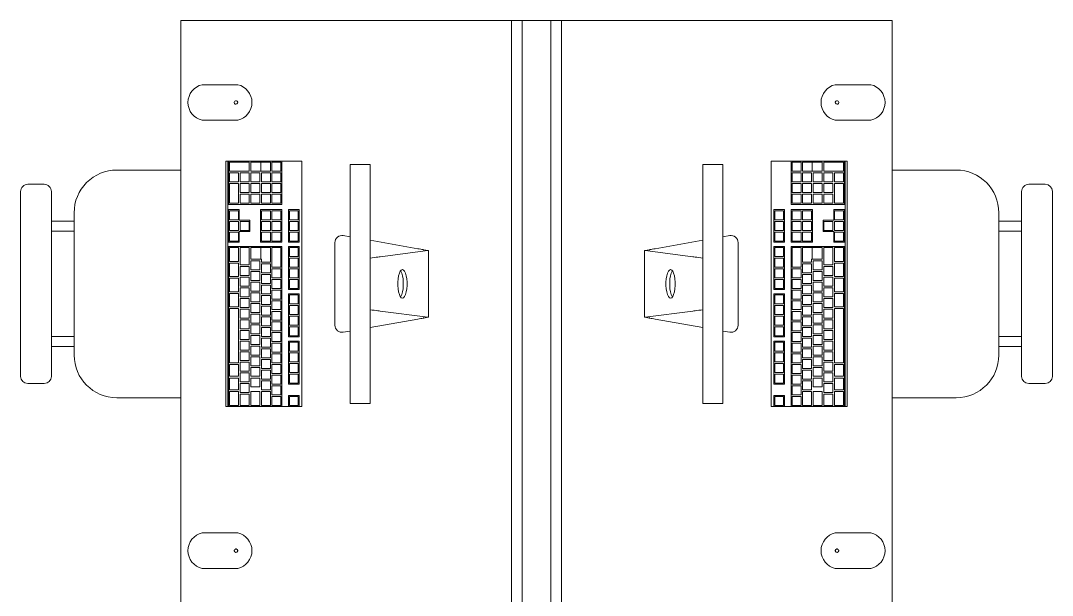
# Model space of a CAD drawing. Header units: inches. Extents: x -1714 to 6424, y -1550 to 970.
# Drawn here: x -704.4 to -631.8, y 546.4 to 586.8 of the extents above; entities that cross this region are included whole.
import ezdxf

# ---------------------------------------------------------------- set-up
doc = ezdxf.new("R2010")
doc.units = ezdxf.units.IN
doc.header["$MEASUREMENT"] = 0
for name, color, linetype, lineweight in [('A-GENM', 13, 'Continuous', 9), ('A-WALL', 113, 'Continuous', 13), ('I-FURN', 30, 'Continuous', 9)]:
    doc.layers.add(name, color=color, linetype=linetype, lineweight=lineweight)

# ---------------------------------------------------------------- blocks, each defined once
blk = doc.blocks.new('Dynamic_Computer_Desk_with_Chairs_8535 - 6-1470209-L1 - Architectural')
at = {"layer": 'A-GENM'}
for p, q in [((-126, 23.5), (-126, 21)), ((-123.5, 21), (-123.5, 23.5)), ((-94.5, 23.5), (-94.5, 21)), ((-92, 21), (-92, 23.5))]:
    blk.add_line(p, q, dxfattribs=at)
for centre, start, end in [((-124.75, 23.219), 12.68038, 167.31962), ((-93.25, 23.219), 12.68038, 167.31962), ((-124.75, 21.281), 192.68038, 347.31962), ((-93.25, 21.281), 192.68038, 347.31962)]:
    blk.add_arc(centre, 1.281, start, end, dxfattribs=at)
at = {"layer": 'I-FURN'}
for p, q in [((-130.5, 1.75), (-130.5, 25)), ((-130.5, 25), (60, 25)), ((-103.378, 21.843), (-120.622, 21.843)), ((-120.622, 21.843), (-120.622, 21.695)), ((-103.378, 21.695), (-103.378, 21.843)), ((-120.622, 21.695), (-120.622, 21.652)), ((-120.622, 21.695), (-103.378, 21.695)), ((-120.622, 17.912), (-120.622, 21.652)), ((-120.622, 21.652), (-117.591, 21.652)), ((-120.543, 21.585), (-119.913, 21.585)), ((-120.543, 20.195), (-120.543, 21.585)), ((-119.913, 21.585), (-119.913, 20.195)), ((-119.795, 21.585), (-119.165, 21.585)), ((-119.795, 20.943), (-119.795, 21.585)), ((-119.165, 21.585), (-119.165, 20.943)), ((-119.047, 21.585), (-117.669, 21.585)), ((-119.047, 20.943), (-119.047, 21.585)), ((-117.669, 21.585), (-117.669, 20.943)), ((-117.591, 21.629), (-117.591, 21.652)), ((-117.591, 21.629), (-117.591, 17.912)), ((-117.217, 21.652), (-117.217, 21.629)), ((-117.217, 21.652), (-114.933, 21.652)), ((-117.217, 20.904), (-117.217, 21.629)), ((-117.138, 21.573), (-116.508, 21.573)), ((-117.138, 20.943), (-117.138, 21.573)), ((-116.508, 21.573), (-116.508, 20.943)), ((-116.39, 21.573), (-115.76, 21.573)), ((-116.39, 20.943), (-116.39, 21.573)), ((-115.76, 21.573), (-115.76, 20.943)), ((-115.642, 21.573), (-115.012, 21.573)), ((-115.642, 20.943), (-115.642, 21.573)), ((-115.012, 21.573), (-115.012, 20.943)), ((-114.933, 21.629), (-114.933, 21.652)), ((-114.933, 21.629), (-114.933, 20.904)), ((-114.638, 21.652), (-114.638, 21.629)), ((-114.638, 21.652), (-103.378, 21.652)), ((-114.638, 17.912), (-114.638, 21.629)), ((-114.559, 21.573), (-113.575, 21.573)), ((-114.559, 20.943), (-114.559, 21.573)), ((-113.575, 21.573), (-113.575, 20.943)), ((-113.457, 21.573), (-112.512, 21.573)), ((-113.457, 20.943), (-113.457, 21.573)), ((-112.512, 21.573), (-112.512, 20.943)), ((-112.394, 21.573), (-111.449, 21.573)), ((-112.394, 20.943), (-112.394, 21.573)), ((-111.449, 21.573), (-111.449, 20.943)), ((-111.331, 21.573), (-110.386, 21.573)), ((-111.331, 20.943), (-111.331, 21.573)), ((-110.386, 21.573), (-110.386, 20.943)), ((-110.268, 20.943), (-110.268, 21.573)), ((-110.268, 21.573), (-106.449, 21.573)), ((-106.449, 21.573), (-106.449, 20.943)), ((-106.331, 20.943), (-106.331, 21.573)), ((-106.331, 21.573), (-105.504, 21.573)), ((-105.504, 21.573), (-105.504, 20.943)), ((-105.386, 20.943), (-105.386, 21.573)), ((-105.386, 21.573), (-104.559, 21.573)), ((-104.559, 21.573), (-104.559, 20.943)), ((-104.441, 20.943), (-104.441, 21.573)), ((-104.441, 21.573), (-103.457, 21.573)), ((-103.457, 21.573), (-103.457, 20.943)), ((-103.378, 21.652), (-103.378, 21.695)), ((-103.378, 21.652), (-103.378, 17.912)), ((-119.165, 20.943), (-119.795, 20.943)), ((-119.795, 20.837), (-119.165, 20.837)), ((-119.795, 20.195), (-119.795, 20.837)), ((-119.165, 20.837), (-119.165, 20.195)), ((-117.669, 20.943), (-119.047, 20.943)), ((-119.047, 20.837), (-118.417, 20.837)), ((-119.047, 20.195), (-119.047, 20.837)), ((-118.417, 20.837), (-118.417, 20.195)), ((-118.299, 20.837), (-117.669, 20.837)), ((-118.299, 20.195), (-118.299, 20.837)), ((-117.669, 20.837), (-117.669, 20.195)), ((-116.469, 20.904), (-117.217, 20.904)), ((-116.508, 20.943), (-117.138, 20.943)), ((-116.469, 20.156), (-116.469, 20.904)), ((-115.76, 20.943), (-116.39, 20.943)), ((-116.39, 20.825), (-115.76, 20.825)), ((-116.39, 20.195), (-116.39, 20.825)), ((-115.76, 20.825), (-115.76, 20.195)), ((-114.933, 20.904), (-115.681, 20.904)), ((-115.681, 20.904), (-115.681, 20.156)), ((-115.012, 20.943), (-115.642, 20.943)), ((-113.575, 20.943), (-114.559, 20.943)), ((-114.559, 20.195), (-114.559, 20.826)), ((-114.559, 20.826), (-113.339, 20.826)), ((-112.512, 20.943), (-113.457, 20.943)), ((-113.339, 20.826), (-113.339, 20.195)), ((-113.22, 20.195), (-113.22, 20.826)), ((-113.22, 20.826), (-112.591, 20.826)), ((-112.591, 20.826), (-112.591, 20.195)), ((-112.472, 20.195), (-112.472, 20.826)), ((-112.472, 20.826), (-111.843, 20.826)), ((-111.449, 20.943), (-112.394, 20.943)), ((-111.843, 20.826), (-111.843, 20.195)), ((-111.724, 20.195), (-111.724, 20.826)), ((-111.724, 20.826), (-111.094, 20.826)), ((-110.386, 20.943), (-111.331, 20.943)), ((-111.094, 20.826), (-111.094, 20.195)), ((-110.976, 20.195), (-110.976, 20.826)), ((-110.976, 20.826), (-110.346, 20.826)), ((-110.346, 20.826), (-110.346, 20.195)), ((-106.449, 20.943), (-110.268, 20.943)), ((-110.228, 20.195), (-110.228, 20.826)), ((-110.228, 20.826), (-109.598, 20.826)), ((-109.598, 20.826), (-109.598, 20.195)), ((-109.48, 20.195), (-109.48, 20.826)), ((-109.48, 20.826), (-108.85, 20.826)), ((-108.85, 20.826), (-108.85, 20.195)), ((-108.732, 20.195), (-108.732, 20.826)), ((-108.732, 20.826), (-108.102, 20.826)), ((-108.102, 20.826), (-108.102, 20.195)), ((-107.984, 20.195), (-107.984, 20.826)), ((-107.984, 20.826), (-107.354, 20.826)), ((-107.354, 20.826), (-107.354, 20.195)), ((-107.236, 20.195), (-107.236, 20.826)), ((-107.236, 20.826), (-106.606, 20.826)), ((-106.606, 20.826), (-106.606, 20.195)), ((-106.488, 20.195), (-106.488, 20.826)), ((-106.488, 20.826), (-105.858, 20.826)), ((-105.504, 20.943), (-106.331, 20.943)), ((-105.858, 20.826), (-105.858, 20.195)), ((-105.74, 20.195), (-105.74, 20.826)), ((-105.74, 20.826), (-105.11, 20.826)), ((-104.559, 20.943), (-105.386, 20.943)), ((-105.11, 20.826), (-105.11, 20.195)), ((-104.992, 20.195), (-104.992, 20.826)), ((-104.992, 20.826), (-104.362, 20.826)), ((-103.457, 20.943), (-104.441, 20.943)), ((-104.362, 20.826), (-104.362, 20.195)), ((-104.244, 20.195), (-104.244, 20.825)), ((-104.244, 20.825), (-103.457, 20.825)), ((-103.457, 20.825), (-103.457, 20.195)), ((-119.913, 20.195), (-120.543, 20.195)), ((-120.543, 20.089), (-119.913, 20.089)), ((-120.543, 19.377), (-120.543, 20.089)), ((-119.913, 20.089), (-119.913, 19.377)), ((-119.165, 20.195), (-119.795, 20.195)), ((-119.795, 20.089), (-119.165, 20.089)), ((-119.795, 19.447), (-119.795, 20.089)), ((-119.165, 20.089), (-119.165, 19.447)), ((-118.417, 20.195), (-119.047, 20.195)), ((-119.047, 20.089), (-118.417, 20.089)), ((-119.047, 19.447), (-119.047, 20.089)), ((-118.417, 20.089), (-118.417, 19.447)), ((-117.669, 20.195), (-118.299, 20.195)), ((-118.299, 20.089), (-117.669, 20.089)), ((-118.299, 19.447), (-118.299, 20.089)), ((-117.669, 20.089), (-117.669, 19.447)), ((-115.681, 20.156), (-116.469, 20.156)), ((-115.76, 20.195), (-116.39, 20.195)), ((-113.339, 20.195), (-114.559, 20.195)), ((-114.559, 20.078), (-113.732, 20.078)), ((-114.559, 19.377), (-114.559, 20.078)), ((-113.732, 20.078), (-113.732, 19.377)), ((-113.614, 19.447), (-113.614, 20.078)), ((-113.614, 20.078), (-112.984, 20.078)), ((-112.591, 20.195), (-113.22, 20.195)), ((-112.984, 20.078), (-112.984, 19.447)), ((-112.866, 19.447), (-112.866, 20.078)), ((-112.866, 20.078), (-112.236, 20.078)), ((-111.843, 20.195), (-112.472, 20.195)), ((-112.236, 20.078), (-112.236, 19.447)), ((-112.118, 19.447), (-112.118, 20.078)), ((-112.118, 20.078), (-111.488, 20.078)), ((-111.094, 20.195), (-111.724, 20.195)), ((-111.488, 20.078), (-111.488, 19.447)), ((-111.37, 19.447), (-111.37, 20.078)), ((-111.37, 20.078), (-110.74, 20.078)), ((-110.346, 20.195), (-110.976, 20.195)), ((-110.74, 20.078), (-110.74, 19.447)), ((-110.622, 19.447), (-110.622, 20.078)), ((-110.622, 20.078), (-109.992, 20.078)), ((-109.598, 20.195), (-110.228, 20.195)), ((-109.992, 20.078), (-109.992, 19.447)), ((-109.874, 19.447), (-109.874, 20.078)), ((-109.874, 20.078), (-109.244, 20.078)), ((-108.85, 20.195), (-109.48, 20.195)), ((-109.244, 20.078), (-109.244, 19.447)), ((-109.126, 19.447), (-109.126, 20.078)), ((-109.126, 20.078), (-108.496, 20.078)), ((-108.102, 20.195), (-108.732, 20.195)), ((-108.496, 20.078), (-108.496, 19.447)), ((-108.378, 19.447), (-108.378, 20.078)), ((-108.378, 20.078), (-107.748, 20.078)), ((-107.354, 20.195), (-107.984, 20.195)), ((-107.748, 20.078), (-107.748, 19.447)), ((-107.63, 19.447), (-107.63, 20.078)), ((-107.63, 20.078), (-107, 20.078)), ((-106.606, 20.195), (-107.236, 20.195)), ((-107, 20.078), (-107, 19.447)), ((-106.882, 19.447), (-106.882, 20.078)), ((-106.882, 20.078), (-106.252, 20.078)), ((-105.858, 20.195), (-106.488, 20.195)), ((-106.252, 20.078), (-106.252, 19.447)), ((-106.134, 19.447), (-106.134, 20.078)), ((-106.134, 20.078), (-105.504, 20.078)), ((-105.11, 20.195), (-105.74, 20.195)), ((-105.504, 20.078), (-105.504, 19.447)), ((-105.386, 19.447), (-105.386, 20.078)), ((-105.386, 20.078), (-104.756, 20.078)), ((-104.362, 20.195), (-104.992, 20.195)), ((-104.756, 20.078), (-104.756, 19.447)), ((-104.441, 19.447), (-104.441, 20.077)), ((-104.441, 20.077), (-103.457, 20.077)), ((-103.457, 20.195), (-104.244, 20.195)), ((-103.457, 20.077), (-103.457, 19.447)), ((-120.543, 18.699), (-120.543, 19.377)), ((-120.543, 19.377), (-119.913, 19.377)), ((-119.913, 19.377), (-119.913, 18.699)), ((-119.165, 19.447), (-119.795, 19.447)), ((-119.795, 19.341), (-119.165, 19.341)), ((-119.795, 18.699), (-119.795, 19.341)), ((-119.165, 19.341), (-119.165, 18.699)), ((-118.417, 19.447), (-119.047, 19.447)), ((-119.047, 19.341), (-118.417, 19.341)), ((-119.047, 18.699), (-119.047, 19.341)), ((-118.417, 19.341), (-118.417, 18.699)), ((-117.669, 19.447), (-118.299, 19.447)), ((-118.299, 19.341), (-117.669, 19.341)), ((-118.299, 18.699), (-118.299, 19.341)), ((-117.669, 19.341), (-117.669, 18.699)), ((-117.217, 17.912), (-117.217, 19.408)), ((-117.217, 19.408), (-114.933, 19.408)), ((-117.138, 19.329), (-116.508, 19.329)), ((-117.138, 18.699), (-117.138, 19.329)), ((-116.508, 19.329), (-116.508, 18.699)), ((-116.39, 19.329), (-115.76, 19.329)), ((-116.39, 18.699), (-116.39, 19.329)), ((-115.76, 19.329), (-115.76, 18.699)), ((-115.642, 19.329), (-115.012, 19.329)), ((-115.642, 18.699), (-115.642, 19.329)), ((-115.012, 19.329), (-115.012, 18.699)), ((-114.933, 19.408), (-114.933, 17.912)), ((-114.559, 18.699), (-114.559, 19.377)), ((-114.559, 19.377), (-113.732, 19.377)), ((-113.732, 19.377), (-113.732, 19.33)), ((-113.732, 19.33), (-113.535, 19.33)), ((-112.984, 19.447), (-113.614, 19.447)), ((-113.535, 19.33), (-113.535, 18.699)), ((-113.417, 18.699), (-113.417, 19.33)), ((-113.417, 19.33), (-112.787, 19.33)), ((-112.236, 19.447), (-112.866, 19.447)), ((-112.787, 19.33), (-112.787, 18.699)), ((-112.669, 18.699), (-112.669, 19.33)), ((-112.669, 19.33), (-112.039, 19.33)), ((-111.488, 19.447), (-112.118, 19.447)), ((-112.039, 19.33), (-112.039, 18.699)), ((-111.921, 18.699), (-111.921, 19.33)), ((-111.921, 19.33), (-111.291, 19.33)), ((-110.74, 19.447), (-111.37, 19.447)), ((-111.291, 19.33), (-111.291, 18.699)), ((-111.173, 18.699), (-111.173, 19.33)), ((-111.173, 19.33), (-110.543, 19.33)), ((-109.992, 19.447), (-110.622, 19.447)), ((-110.543, 19.33), (-110.543, 18.699)), ((-110.425, 18.699), (-110.425, 19.33)), ((-110.425, 19.33), (-109.795, 19.33)), ((-109.244, 19.447), (-109.874, 19.447)), ((-109.795, 19.33), (-109.795, 18.699)), ((-109.677, 18.699), (-109.677, 19.33)), ((-109.677, 19.33), (-109.047, 19.33)), ((-108.496, 19.447), (-109.126, 19.447)), ((-109.047, 19.33), (-109.047, 18.699)), ((-108.929, 18.699), (-108.929, 19.33)), ((-108.929, 19.33), (-108.299, 19.33)), ((-107.748, 19.447), (-108.378, 19.447)), ((-108.299, 19.33), (-108.299, 18.699)), ((-108.181, 18.699), (-108.181, 19.33)), ((-108.181, 19.33), (-107.551, 19.33)), ((-107, 19.447), (-107.63, 19.447)), ((-107.551, 19.33), (-107.551, 18.699)), ((-107.433, 18.699), (-107.433, 19.33)), ((-107.433, 19.33), (-106.803, 19.33)), ((-106.252, 19.447), (-106.882, 19.447)), ((-106.803, 19.33), (-106.803, 18.699)), ((-106.685, 18.699), (-106.685, 19.33)), ((-106.685, 19.33), (-106.055, 19.33)), ((-105.504, 19.447), (-106.134, 19.447)), ((-106.055, 19.33), (-106.055, 18.699)), ((-105.937, 18.699), (-105.937, 19.33)), ((-105.937, 19.33), (-105.307, 19.33)), ((-104.756, 19.447), (-105.386, 19.447)), ((-105.307, 19.33), (-105.307, 18.699)), ((-105.189, 18.699), (-105.189, 19.33)), ((-105.189, 19.33), (-104.559, 19.33)), ((-104.559, 19.33), (-104.559, 18.699)), ((-103.457, 19.447), (-104.441, 19.447)), ((-104.441, 18.699), (-104.441, 19.329)), ((-104.441, 19.329), (-103.457, 19.329)), ((-103.457, 19.329), (-103.457, 18.699)), ((-119.913, 18.699), (-120.543, 18.699)), ((-120.543, 18.604), (-119.913, 18.604)), ((-120.543, 17.964), (-120.543, 18.604)), ((-119.913, 18.604), (-119.913, 17.964)), ((-119.165, 18.699), (-119.795, 18.699)), ((-119.795, 18.604), (-119.165, 18.604)), ((-119.795, 17.964), (-119.795, 18.604)), ((-119.165, 18.604), (-119.165, 17.964)), ((-118.417, 18.699), (-119.047, 18.699)), ((-119.047, 18.604), (-118.417, 18.604)), ((-119.047, 17.964), (-119.047, 18.604)), ((-118.417, 18.604), (-118.417, 17.964)), ((-117.669, 18.699), (-118.299, 18.699)), ((-118.299, 18.604), (-117.669, 18.604)), ((-118.299, 17.964), (-118.299, 18.604)), ((-117.669, 18.604), (-117.669, 17.964)), ((-116.508, 18.699), (-117.138, 18.699)), ((-117.138, 18.604), (-116.508, 18.604)), ((-117.138, 17.964), (-117.138, 18.604)), ((-116.508, 18.604), (-116.508, 17.964)), ((-115.76, 18.699), (-116.39, 18.699)), ((-116.39, 18.604), (-115.76, 18.604)), ((-116.39, 17.964), (-116.39, 18.604)), ((-115.76, 18.604), (-115.76, 17.964)), ((-115.012, 18.699), (-115.642, 18.699)), ((-115.642, 18.604), (-115.012, 18.604)), ((-115.642, 17.964), (-115.642, 18.604)), ((-115.012, 18.604), (-115.012, 17.964)), ((-113.535, 18.699), (-114.559, 18.699)), ((-114.559, 18.604), (-113.181, 18.604)), ((-114.559, 17.964), (-114.559, 18.604)), ((-112.787, 18.699), (-113.417, 18.699)), ((-113.181, 18.604), (-113.181, 17.964)), ((-113.063, 17.964), (-113.063, 18.593)), ((-113.063, 18.593), (-112.433, 18.593)), ((-112.039, 18.699), (-112.669, 18.699)), ((-112.433, 18.593), (-112.433, 17.964)), ((-112.315, 17.964), (-112.315, 18.593)), ((-112.315, 18.593), (-111.685, 18.593)), ((-111.291, 18.699), (-111.921, 18.699)), ((-111.685, 18.593), (-111.685, 17.964)), ((-111.567, 17.964), (-111.567, 18.593)), ((-111.567, 18.593), (-110.937, 18.593)), ((-110.543, 18.699), (-111.173, 18.699)), ((-110.937, 18.593), (-110.937, 17.964)), ((-110.819, 17.964), (-110.819, 18.593)), ((-110.819, 18.593), (-110.189, 18.593)), ((-109.795, 18.699), (-110.425, 18.699)), ((-110.189, 18.593), (-110.189, 17.964)), ((-110.071, 17.964), (-110.071, 18.593)), ((-110.071, 18.593), (-109.441, 18.593)), ((-109.047, 18.699), (-109.677, 18.699)), ((-109.441, 18.593), (-109.441, 17.964)), ((-109.323, 17.964), (-109.323, 18.593)), ((-109.323, 18.593), (-108.693, 18.593)), ((-108.299, 18.699), (-108.929, 18.699)), ((-108.693, 18.593), (-108.693, 17.964)), ((-108.575, 17.964), (-108.575, 18.593)), ((-108.575, 18.593), (-107.945, 18.593)), ((-107.551, 18.699), (-108.181, 18.699)), ((-107.945, 18.593), (-107.945, 17.964)), ((-107.827, 17.964), (-107.827, 18.593)), ((-107.827, 18.593), (-107.197, 18.593)), ((-106.803, 18.699), (-107.433, 18.699)), ((-107.197, 18.593), (-107.197, 17.964)), ((-107.079, 17.964), (-107.079, 18.593)), ((-107.079, 18.593), (-106.449, 18.593)), ((-106.055, 18.699), (-106.685, 18.699)), ((-106.449, 18.593), (-106.449, 17.964)), ((-106.331, 17.964), (-106.331, 18.593)), ((-106.331, 18.593), (-105.701, 18.593)), ((-105.307, 18.699), (-105.937, 18.699)), ((-105.701, 18.593), (-105.701, 17.964)), ((-105.583, 17.964), (-105.583, 18.593)), ((-105.583, 18.593), (-104.953, 18.593)), ((-104.559, 18.699), (-105.189, 18.699)), ((-104.953, 18.593), (-104.953, 17.964)), ((-104.835, 17.964), (-104.835, 18.593)), ((-104.835, 18.593), (-104.205, 18.593)), ((-103.457, 18.699), (-104.441, 18.699)), ((-104.205, 18.593), (-104.205, 17.964)), ((-104.087, 17.964), (-104.087, 18.593)), ((-104.087, 18.593), (-103.457, 18.593)), ((-103.457, 18.593), (-103.457, 17.964)), ((-120.622, 16.727), (-120.622, 17.912)), ((-117.591, 17.912), (-120.622, 17.912)), ((-119.913, 17.962), (-120.543, 17.962)), ((-119.165, 17.962), (-119.795, 17.962)), ((-118.417, 17.962), (-119.047, 17.962)), ((-117.669, 17.962), (-118.299, 17.962)), ((-114.933, 17.912), (-117.217, 17.912)), ((-117.217, 16.727), (-117.217, 17.439)), ((-117.217, 17.439), (-114.933, 17.439)), ((-116.508, 17.962), (-117.138, 17.962)), ((-115.76, 17.962), (-116.39, 17.962)), ((-115.012, 17.962), (-115.642, 17.962)), ((-114.933, 17.439), (-114.933, 16.727)), ((-103.378, 17.912), (-114.638, 17.912)), ((-114.638, 16.727), (-114.638, 17.439)), ((-114.638, 17.439), (-111.606, 17.439)), ((-113.181, 17.962), (-114.559, 17.962)), ((-112.433, 17.962), (-113.063, 17.962)), ((-111.685, 17.962), (-112.315, 17.962)), ((-111.606, 17.439), (-111.606, 16.727)), ((-110.937, 17.962), (-111.567, 17.962)), ((-111.311, 16.727), (-111.311, 17.439)), ((-111.311, 17.439), (-108.28, 17.439)), ((-110.189, 17.962), (-110.819, 17.962)), ((-109.441, 17.962), (-110.071, 17.962)), ((-108.693, 17.962), (-109.323, 17.962)), ((-107.945, 17.962), (-108.575, 17.962)), ((-108.28, 17.439), (-108.28, 16.727)), ((-107.984, 16.727), (-107.984, 17.439)), ((-107.984, 17.439), (-104.953, 17.439)), ((-107.197, 17.962), (-107.827, 17.962)), ((-106.449, 17.962), (-107.079, 17.962)), ((-105.701, 17.962), (-106.331, 17.962)), ((-104.953, 17.962), (-105.583, 17.962)), ((-104.953, 17.439), (-104.953, 16.727)), ((-104.205, 17.962), (-104.835, 17.962)), ((-104.165, 16.727), (-104.165, 17.439)), ((-104.165, 17.439), (-103.378, 17.439)), ((-103.457, 17.962), (-104.087, 17.962)), ((-103.378, 17.912), (-103.378, 17.439)), ((-103.378, 17.439), (-103.378, 16.691)), ((-120.622, 16.727), (-120.622, 16.589)), ((-117.217, 16.727), (-117.217, 16.691)), ((-114.933, 16.691), (-117.217, 16.691)), ((-117.138, 16.742), (-117.138, 17.372)), ((-117.138, 17.372), (-116.508, 17.372)), ((-116.508, 16.742), (-117.138, 16.742)), ((-116.508, 17.372), (-116.508, 16.742)), ((-116.39, 16.742), (-116.39, 17.372)), ((-116.39, 17.372), (-115.76, 17.372)), ((-115.76, 16.742), (-116.39, 16.742)), ((-115.76, 17.372), (-115.76, 16.742)), ((-115.642, 16.742), (-115.642, 17.372)), ((-115.642, 17.372), (-115.012, 17.372)), ((-115.012, 16.742), (-115.642, 16.742)), ((-115.012, 17.372), (-115.012, 16.742)), ((-114.933, 16.691), (-114.933, 16.727)), ((-114.638, 16.727), (-114.638, 16.691)), ((-111.606, 16.691), (-114.638, 16.691)), ((-114.559, 16.742), (-114.559, 17.372)), ((-114.559, 17.372), (-113.929, 17.372)), ((-113.929, 16.742), (-114.559, 16.742)), ((-113.929, 17.372), (-113.929, 16.742)), ((-113.811, 16.742), (-113.811, 17.372)), ((-113.811, 17.372), (-113.181, 17.372)), ((-113.181, 16.742), (-113.811, 16.742)), ((-113.181, 17.372), (-113.181, 16.742)), ((-113.063, 16.742), (-113.063, 17.372)), ((-113.063, 17.372), (-112.433, 17.372)), ((-112.433, 16.742), (-113.063, 16.742)), ((-112.433, 17.372), (-112.433, 16.742)), ((-112.315, 16.742), (-112.315, 17.372)), ((-112.315, 17.372), (-111.685, 17.372)), ((-111.685, 16.742), (-112.315, 16.742)), ((-111.685, 17.372), (-111.685, 16.742)), ((-111.606, 16.691), (-111.606, 16.727)), ((-111.311, 16.727), (-111.311, 16.691)), ((-108.28, 16.691), (-111.311, 16.691)), ((-111.232, 16.742), (-111.232, 17.372)), ((-111.232, 17.372), (-110.602, 17.372)), ((-110.602, 16.742), (-111.232, 16.742)), ((-110.602, 17.372), (-110.602, 16.742)), ((-110.484, 16.742), (-110.484, 17.372)), ((-110.484, 17.372), (-109.854, 17.372)), ((-109.854, 16.742), (-110.484, 16.742)), ((-109.854, 17.372), (-109.854, 16.742)), ((-109.736, 16.742), (-109.736, 17.372)), ((-109.736, 17.372), (-109.106, 17.372)), ((-109.106, 16.742), (-109.736, 16.742)), ((-109.106, 17.372), (-109.106, 16.742)), ((-108.988, 16.742), (-108.988, 17.372)), ((-108.988, 17.372), (-108.358, 17.372)), ((-108.358, 16.742), (-108.988, 16.742)), ((-108.358, 17.372), (-108.358, 16.742)), ((-108.28, 16.691), (-108.28, 16.727)), ((-107.984, 16.727), (-107.984, 16.691)), ((-104.953, 16.691), (-107.984, 16.691)), ((-107.906, 16.742), (-107.906, 17.372)), ((-107.906, 17.372), (-107.276, 17.372)), ((-107.276, 16.742), (-107.906, 16.742)), ((-107.276, 17.372), (-107.276, 16.742)), ((-107.157, 16.742), (-107.157, 17.372)), ((-107.157, 17.372), (-106.528, 17.372)), ((-106.528, 16.742), (-107.157, 16.742)), ((-106.528, 17.372), (-106.528, 16.742)), ((-106.409, 16.742), (-106.409, 17.372)), ((-106.409, 17.372), (-105.78, 17.372)), ((-105.78, 16.742), (-106.409, 16.742)), ((-105.78, 17.372), (-105.78, 16.742)), ((-105.661, 16.742), (-105.661, 17.372)), ((-105.661, 17.372), (-105.031, 17.372)), ((-105.031, 16.742), (-105.661, 16.742)), ((-105.031, 17.372), (-105.031, 16.742)), ((-104.953, 16.691), (-104.953, 16.727)), ((-104.165, 16.727), (-104.165, 16.691)), ((-103.378, 16.691), (-104.165, 16.691)), ((-104.087, 16.742), (-104.087, 17.372)), ((-104.087, 17.372), (-103.457, 17.372)), ((-103.457, 16.742), (-104.087, 16.742)), ((-103.457, 17.372), (-103.457, 16.742)), ((-103.378, 16.589), (-103.378, 16.691)), ((-120.622, 16.488), (-120.622, 16.589)), ((-120.622, 16.488), (-103.378, 16.488)), ((-103.378, 16.589), (-103.378, 16.488)), ((-109.096, 14.166), (-114.904, 14.166)), ((-120.4, 13.103), (-120.4, 11.703)), ((-119.65, 13.103), (-120.4, 13.103)), ((-119.65, 13.103), (-104.35, 13.103)), ((-115.397, 13.58), (-115.312, 13.103)), ((-108.688, 13.103), (-108.603, 13.58)), ((-103.6, 13.103), (-104.35, 13.103)), ((-103.6, 11.703), (-103.6, 13.103)), ((-120.4, 11.703), (-119.65, 11.703)), ((-104.35, 11.703), (-119.65, 11.703)), ((-115.066, 11.703), (-114.473, 8.344)), ((-109.527, 8.344), (-108.934, 11.703)), ((-104.35, 11.703), (-103.6, 11.703)), ((-113.906, 10.998), (-114.336, 7.63)), ((-109.664, 7.63), (-110.094, 10.998)), ((-114.397, 7.911), (-114.407, 7.97)), ((-114.397, 7.911), (-114.301, 7.911)), ((-114.349, 7.637), (-114.397, 7.911)), ((-114.336, 7.637), (-114.349, 7.637)), ((-114.341, 7.594), (-109.659, 7.594)), ((-109.699, 7.911), (-109.603, 7.911)), ((-109.651, 7.637), (-109.664, 7.637)), ((-109.603, 7.911), (-109.651, 7.637)), ((-109.593, 7.97), (-109.603, 7.911)), ((-130.5, 1), (-130.5, 1.75)), ((-130.5, 1.75), (60, 1.75)), ((-130.5, 1), (60, 1))]:
    blk.add_line(p, q, dxfattribs=at)
at = {"layer": 'I-FURN', "flags": 128}
for points in [[(-113.816, 11.703), (-113.835, 11.551), (-113.854, 11.404), (-113.871, 11.269), (-113.886, 11.152), (-113.898, 11.06), (-113.906, 10.998)], [(-110.094, 10.998), (-110.102, 11.06), (-110.114, 11.152), (-110.129, 11.269), (-110.146, 11.404), (-110.165, 11.551), (-110.184, 11.703)], [(-113, 9.423), (-112.971, 9.501), (-112.885, 9.574), (-112.749, 9.639), (-112.568, 9.691), (-112.355, 9.727), (-112.121, 9.746), (-111.879, 9.746), (-111.645, 9.727), (-111.432, 9.691), (-111.251, 9.639), (-111.115, 9.574), (-111.029, 9.501), (-111, 9.423)], [(-112.885, 9.535), (-112.749, 9.471), (-112.568, 9.419), (-112.355, 9.383), (-112.121, 9.364), (-111.879, 9.364), (-111.645, 9.383), (-111.432, 9.419), (-111.251, 9.471), (-111.115, 9.535)], [(-111, 9.423), (-111.029, 9.346), (-111.115, 9.272), (-111.251, 9.208), (-111.432, 9.156), (-111.645, 9.12), (-111.879, 9.101), (-112.121, 9.101), (-112.355, 9.12), (-112.568, 9.156), (-112.749, 9.208), (-112.885, 9.272), (-112.971, 9.346), (-113, 9.423)], [(-114.473, 8.344), (-114.455, 8.24), (-114.437, 8.14), (-114.421, 8.05), (-114.408, 7.972), (-114.397, 7.911)], [(-109.603, 7.911), (-109.592, 7.972), (-109.579, 8.05), (-109.563, 8.14), (-109.545, 8.24), (-109.527, 8.344)], [(-114.336, 7.63), (-114.34, 7.603), (-114.341, 7.594)], [(-109.659, 7.594), (-109.66, 7.603), (-109.664, 7.63)]]:
    blk.add_lwpolyline(points, dxfattribs=at)
at = {"layer": 'I-FURN'}
for centre, radius, start, end in [((-124.75, 21.124), 0.124, 0, 180), ((-124.75, 21.124), 0.124, 165, 180), ((-124.75, 21.124), 0.124, 180, 0), ((-124.75, 21.124), 0.124, 180, 195), ((-124.75, 21.124), 0.124, 225, 0), ((-124.75, 21.124), 0.124, 0, 105), ((-93.25, 21.124), 0.124, 0, 180), ((-93.25, 21.124), 0.124, 165, 180), ((-93.25, 21.124), 0.124, 180, 0), ((-93.25, 21.124), 0.124, 180, 195), ((-93.25, 21.124), 0.124, 225, 0), ((-93.25, 21.124), 0.124, 0, 105), ((-114.904, 13.666), 0.5, 90, 190), ((-109.096, 13.666), 0.5, 350, 90)]:
    blk.add_arc(centre, radius, start, end, dxfattribs=at)
blk = doc.blocks.new('Chair-Stacking - Chair-Stacking-1465892-L1 - Architectural')
at = {"layer": 'I-FURN'}
for p, q in [((-15.049, 6.289), (-15.049, 1.789)), ((0.951, 6.289), (0.951, 1.789)), ((-12.049, -1.211), (-2.049, -1.211)), ((-11.456, -1.211), (-11.456, -2.813)), ((-11.456, -1.211), (-10.737, -1.211)), ((-10.737, -1.211), (-10.737, -2.813)), ((-3.337, -1.211), (-3.337, -2.813)), ((-2.632, -1.211), (-3.337, -1.211)), ((-2.632, -1.211), (-2.632, -2.813)), ((-13.549, -2.813), (-0.549, -2.813)), ((-14.049, -3.313), (-14.049, -4.472)), ((-0.049, -3.313), (-0.049, -4.472)), ((-13.549, -4.972), (-0.549, -4.972))]:
    blk.add_line(p, q, dxfattribs=at)
for centre, radius, start, end in [((-12.049, 1.789), 3, 180, 270), ((-2.049, 1.789), 3, 270, 0), ((-13.549, -3.313), 0.5, 90, 180), ((-0.549, -3.313), 0.5, 360, 90), ((-13.549, -4.472), 0.5, 180, 270), ((-0.549, -4.472), 0.5, 270, 0)]:
    blk.add_arc(centre, radius, start, end, dxfattribs=at)
blk = doc.blocks.new('Dynamic_Computer_Desk_with_Chairs_8535 - 6-1470367-L1 - Architectural')
at = {"layer": 'A-GENM'}
for p, q in [((-126, -23.5), (-126, -21)), ((-123.5, -21), (-123.5, -23.5)), ((-94.5, -23.5), (-94.5, -21)), ((-92, -21), (-92, -23.5))]:
    blk.add_line(p, q, dxfattribs=at)
for centre, start, end in [((-124.75, -21.281), 12.68038, 167.31962), ((-93.25, -21.281), 12.68038, 167.31962), ((-124.75, -23.219), 192.68038, 347.31962), ((-93.25, -23.219), 192.68038, 347.31962)]:
    blk.add_arc(centre, 1.281, start, end, dxfattribs=at)
at = {"layer": 'I-FURN'}
for p, q in [((-130.5, -1.75), (-130.5, -1)), ((60, -1), (-130.5, -1)), ((-130.5, -25), (-130.5, -1.75)), ((60, -1.75), (-130.5, -1.75)), ((-114.407, -7.97), (-114.397, -7.911)), ((-114.397, -7.911), (-114.349, -7.637)), ((-114.301, -7.911), (-114.397, -7.911)), ((-114.349, -7.637), (-114.336, -7.637)), ((-109.659, -7.594), (-114.341, -7.594)), ((-114.336, -7.63), (-113.906, -10.998)), ((-110.094, -10.998), (-109.664, -7.63)), ((-109.603, -7.911), (-109.699, -7.911)), ((-109.664, -7.637), (-109.651, -7.637)), ((-109.651, -7.637), (-109.603, -7.911)), ((-109.603, -7.911), (-109.593, -7.97)), ((-114.473, -8.344), (-115.066, -11.703)), ((-108.934, -11.703), (-109.527, -8.344)), ((-120.4, -11.703), (-120.4, -13.103)), ((-119.65, -11.703), (-120.4, -11.703)), ((-119.65, -11.703), (-104.35, -11.703)), ((-103.6, -11.703), (-104.35, -11.703)), ((-103.6, -13.103), (-103.6, -11.703)), ((-120.4, -13.103), (-119.65, -13.103)), ((-104.35, -13.103), (-119.65, -13.103)), ((-115.312, -13.103), (-115.397, -13.58)), ((-108.603, -13.58), (-108.688, -13.103)), ((-104.35, -13.103), (-103.6, -13.103)), ((-114.904, -14.166), (-109.096, -14.166)), ((-120.622, -16.589), (-120.622, -16.488)), ((-103.378, -16.488), (-120.622, -16.488)), ((-120.622, -16.589), (-120.622, -16.727)), ((-103.378, -16.488), (-103.378, -16.589)), ((-103.378, -16.691), (-103.378, -16.589)), ((-120.622, -17.912), (-120.622, -16.727)), ((-117.217, -16.691), (-117.217, -16.727)), ((-117.217, -16.691), (-114.933, -16.691)), ((-117.217, -17.439), (-117.217, -16.727)), ((-117.138, -17.372), (-117.138, -16.742)), ((-117.138, -16.742), (-116.508, -16.742)), ((-116.508, -17.372), (-117.138, -17.372)), ((-116.508, -16.742), (-116.508, -17.372)), ((-116.39, -17.372), (-116.39, -16.742)), ((-116.39, -16.742), (-115.76, -16.742)), ((-115.76, -17.372), (-116.39, -17.372)), ((-115.76, -16.742), (-115.76, -17.372)), ((-115.642, -17.372), (-115.642, -16.742)), ((-115.642, -16.742), (-115.012, -16.742)), ((-115.012, -17.372), (-115.642, -17.372)), ((-115.012, -16.742), (-115.012, -17.372)), ((-114.933, -16.727), (-114.933, -16.691)), ((-114.933, -16.727), (-114.933, -17.439)), ((-114.638, -16.691), (-114.638, -16.727)), ((-114.638, -16.691), (-111.606, -16.691)), ((-114.638, -17.439), (-114.638, -16.727)), ((-114.559, -17.372), (-114.559, -16.742)), ((-114.559, -16.742), (-113.929, -16.742)), ((-113.929, -17.372), (-114.559, -17.372)), ((-113.929, -16.742), (-113.929, -17.372)), ((-113.811, -17.372), (-113.811, -16.742)), ((-113.811, -16.742), (-113.181, -16.742)), ((-113.181, -17.372), (-113.811, -17.372)), ((-113.181, -16.742), (-113.181, -17.372)), ((-113.063, -17.372), (-113.063, -16.742)), ((-113.063, -16.742), (-112.433, -16.742)), ((-112.433, -17.372), (-113.063, -17.372)), ((-112.433, -16.742), (-112.433, -17.372)), ((-112.315, -17.372), (-112.315, -16.742)), ((-112.315, -16.742), (-111.685, -16.742)), ((-111.685, -17.372), (-112.315, -17.372)), ((-111.685, -16.742), (-111.685, -17.372)), ((-111.606, -16.727), (-111.606, -16.691)), ((-111.606, -16.727), (-111.606, -17.439)), ((-111.311, -16.691), (-111.311, -16.727)), ((-111.311, -16.691), (-108.28, -16.691)), ((-111.311, -17.439), (-111.311, -16.727)), ((-111.232, -17.372), (-111.232, -16.742)), ((-111.232, -16.742), (-110.602, -16.742)), ((-110.602, -17.372), (-111.232, -17.372)), ((-110.602, -16.742), (-110.602, -17.372)), ((-110.484, -17.372), (-110.484, -16.742)), ((-110.484, -16.742), (-109.854, -16.742)), ((-109.854, -17.372), (-110.484, -17.372)), ((-109.854, -16.742), (-109.854, -17.372)), ((-109.736, -17.372), (-109.736, -16.742)), ((-109.736, -16.742), (-109.106, -16.742)), ((-109.106, -17.372), (-109.736, -17.372)), ((-109.106, -16.742), (-109.106, -17.372)), ((-108.988, -17.372), (-108.988, -16.742)), ((-108.988, -16.742), (-108.358, -16.742)), ((-108.358, -17.372), (-108.988, -17.372)), ((-108.358, -16.742), (-108.358, -17.372)), ((-108.28, -16.727), (-108.28, -16.691)), ((-108.28, -16.727), (-108.28, -17.439)), ((-107.984, -16.691), (-107.984, -16.727)), ((-107.984, -16.691), (-104.953, -16.691)), ((-107.984, -17.439), (-107.984, -16.727)), ((-107.906, -17.372), (-107.906, -16.742)), ((-107.906, -16.742), (-107.276, -16.742)), ((-107.276, -17.372), (-107.906, -17.372)), ((-107.276, -16.742), (-107.276, -17.372)), ((-107.157, -17.372), (-107.157, -16.742)), ((-107.157, -16.742), (-106.528, -16.742)), ((-106.528, -17.372), (-107.157, -17.372)), ((-106.528, -16.742), (-106.528, -17.372)), ((-106.409, -17.372), (-106.409, -16.742)), ((-106.409, -16.742), (-105.78, -16.742)), ((-105.78, -17.372), (-106.409, -17.372)), ((-105.78, -16.742), (-105.78, -17.372)), ((-105.661, -17.372), (-105.661, -16.742)), ((-105.661, -16.742), (-105.031, -16.742)), ((-105.031, -17.372), (-105.661, -17.372)), ((-105.031, -16.742), (-105.031, -17.372)), ((-104.953, -16.727), (-104.953, -16.691)), ((-104.953, -16.727), (-104.953, -17.439)), ((-104.165, -16.691), (-104.165, -16.727)), ((-104.165, -16.691), (-103.378, -16.691)), ((-104.165, -17.439), (-104.165, -16.727)), ((-104.087, -17.372), (-104.087, -16.742)), ((-104.087, -16.742), (-103.457, -16.742)), ((-103.457, -17.372), (-104.087, -17.372)), ((-103.457, -16.742), (-103.457, -17.372)), ((-103.378, -16.691), (-103.378, -17.439)), ((-120.622, -21.652), (-120.622, -17.912)), ((-120.622, -17.912), (-117.591, -17.912)), ((-120.543, -17.962), (-119.913, -17.962)), ((-120.543, -18.604), (-120.543, -17.964)), ((-119.913, -17.964), (-119.913, -18.604)), ((-119.795, -17.962), (-119.165, -17.962)), ((-119.795, -18.604), (-119.795, -17.964)), ((-119.165, -17.964), (-119.165, -18.604)), ((-119.047, -17.962), (-118.417, -17.962)), ((-119.047, -18.604), (-119.047, -17.964)), ((-118.417, -17.964), (-118.417, -18.604)), ((-118.299, -17.962), (-117.669, -17.962)), ((-118.299, -18.604), (-118.299, -17.964)), ((-117.669, -17.964), (-117.669, -18.604)), ((-117.591, -17.912), (-117.591, -21.629)), ((-114.933, -17.439), (-117.217, -17.439)), ((-117.217, -19.408), (-117.217, -17.912)), ((-117.217, -17.912), (-114.933, -17.912)), ((-117.138, -17.962), (-116.508, -17.962)), ((-117.138, -18.604), (-117.138, -17.964)), ((-116.508, -17.964), (-116.508, -18.604)), ((-116.39, -17.962), (-115.76, -17.962)), ((-116.39, -18.604), (-116.39, -17.964)), ((-115.76, -17.964), (-115.76, -18.604)), ((-115.642, -17.962), (-115.012, -17.962)), ((-115.642, -18.604), (-115.642, -17.964)), ((-115.012, -17.964), (-115.012, -18.604)), ((-114.933, -17.912), (-114.933, -19.408)), ((-111.606, -17.439), (-114.638, -17.439)), ((-114.638, -21.629), (-114.638, -17.912)), ((-114.638, -17.912), (-103.378, -17.912)), ((-114.559, -17.962), (-113.181, -17.962)), ((-114.559, -18.604), (-114.559, -17.964)), ((-113.181, -17.964), (-113.181, -18.604)), ((-113.063, -17.962), (-112.433, -17.962)), ((-113.063, -18.593), (-113.063, -17.964)), ((-112.433, -17.964), (-112.433, -18.593)), ((-112.315, -17.962), (-111.685, -17.962)), ((-112.315, -18.593), (-112.315, -17.964)), ((-111.685, -17.964), (-111.685, -18.593)), ((-111.567, -17.962), (-110.937, -17.962)), ((-111.567, -18.593), (-111.567, -17.964)), ((-108.28, -17.439), (-111.311, -17.439)), ((-110.937, -17.964), (-110.937, -18.593)), ((-110.819, -17.962), (-110.189, -17.962)), ((-110.819, -18.593), (-110.819, -17.964)), ((-110.189, -17.964), (-110.189, -18.593)), ((-110.071, -17.962), (-109.441, -17.962)), ((-110.071, -18.593), (-110.071, -17.964)), ((-109.441, -17.964), (-109.441, -18.593)), ((-109.323, -17.962), (-108.693, -17.962)), ((-109.323, -18.593), (-109.323, -17.964)), ((-108.693, -17.964), (-108.693, -18.593)), ((-108.575, -17.962), (-107.945, -17.962)), ((-108.575, -18.593), (-108.575, -17.964)), ((-104.953, -17.439), (-107.984, -17.439)), ((-107.945, -17.964), (-107.945, -18.593)), ((-107.827, -17.962), (-107.197, -17.962)), ((-107.827, -18.593), (-107.827, -17.964)), ((-107.197, -17.964), (-107.197, -18.593)), ((-107.079, -17.962), (-106.449, -17.962)), ((-107.079, -18.593), (-107.079, -17.964)), ((-106.449, -17.964), (-106.449, -18.593)), ((-106.331, -17.962), (-105.701, -17.962)), ((-106.331, -18.593), (-106.331, -17.964)), ((-105.701, -17.964), (-105.701, -18.593)), ((-105.583, -17.962), (-104.953, -17.962)), ((-105.583, -18.593), (-105.583, -17.964)), ((-104.953, -17.964), (-104.953, -18.593)), ((-104.835, -17.962), (-104.205, -17.962)), ((-104.835, -18.593), (-104.835, -17.964)), ((-104.205, -17.964), (-104.205, -18.593)), ((-103.378, -17.439), (-104.165, -17.439)), ((-104.087, -17.962), (-103.457, -17.962)), ((-104.087, -18.593), (-104.087, -17.964)), ((-103.457, -17.964), (-103.457, -18.593)), ((-103.378, -17.439), (-103.378, -17.912)), ((-103.378, -17.912), (-103.378, -21.652)), ((-119.913, -18.604), (-120.543, -18.604)), ((-120.543, -19.377), (-120.543, -18.699)), ((-120.543, -18.699), (-119.913, -18.699)), ((-119.913, -18.699), (-119.913, -19.377)), ((-119.165, -18.604), (-119.795, -18.604)), ((-119.795, -19.341), (-119.795, -18.699)), ((-119.795, -18.699), (-119.165, -18.699)), ((-119.165, -18.699), (-119.165, -19.341)), ((-118.417, -18.604), (-119.047, -18.604)), ((-119.047, -19.341), (-119.047, -18.699)), ((-119.047, -18.699), (-118.417, -18.699)), ((-118.417, -18.699), (-118.417, -19.341)), ((-117.669, -18.604), (-118.299, -18.604)), ((-118.299, -19.341), (-118.299, -18.699)), ((-118.299, -18.699), (-117.669, -18.699)), ((-117.669, -18.699), (-117.669, -19.341)), ((-116.508, -18.604), (-117.138, -18.604)), ((-117.138, -18.699), (-116.508, -18.699)), ((-117.138, -19.329), (-117.138, -18.699)), ((-116.508, -18.699), (-116.508, -19.329)), ((-115.76, -18.604), (-116.39, -18.604)), ((-116.39, -19.329), (-116.39, -18.699)), ((-116.39, -18.699), (-115.76, -18.699)), ((-115.76, -18.699), (-115.76, -19.329)), ((-115.012, -18.604), (-115.642, -18.604)), ((-115.642, -19.329), (-115.642, -18.699)), ((-115.642, -18.699), (-115.012, -18.699)), ((-115.012, -18.699), (-115.012, -19.329)), ((-113.181, -18.604), (-114.559, -18.604)), ((-114.559, -19.377), (-114.559, -18.699)), ((-114.559, -18.699), (-113.535, -18.699)), ((-113.535, -18.699), (-113.535, -19.33)), ((-113.417, -19.33), (-113.417, -18.699)), ((-113.417, -18.699), (-112.787, -18.699)), ((-112.433, -18.593), (-113.063, -18.593)), ((-112.787, -18.699), (-112.787, -19.33)), ((-112.669, -19.33), (-112.669, -18.699)), ((-112.669, -18.699), (-112.039, -18.699)), ((-111.685, -18.593), (-112.315, -18.593)), ((-112.039, -18.699), (-112.039, -19.33)), ((-111.921, -19.33), (-111.921, -18.699)), ((-111.921, -18.699), (-111.291, -18.699)), ((-110.937, -18.593), (-111.567, -18.593)), ((-111.291, -18.699), (-111.291, -19.33)), ((-111.173, -19.33), (-111.173, -18.699)), ((-111.173, -18.699), (-110.543, -18.699)), ((-110.189, -18.593), (-110.819, -18.593)), ((-110.543, -18.699), (-110.543, -19.33)), ((-110.425, -19.33), (-110.425, -18.699)), ((-110.425, -18.699), (-109.795, -18.699)), ((-109.441, -18.593), (-110.071, -18.593)), ((-109.795, -18.699), (-109.795, -19.33)), ((-109.677, -19.33), (-109.677, -18.699)), ((-109.677, -18.699), (-109.047, -18.699)), ((-108.693, -18.593), (-109.323, -18.593)), ((-109.047, -18.699), (-109.047, -19.33)), ((-108.929, -19.33), (-108.929, -18.699)), ((-108.929, -18.699), (-108.299, -18.699)), ((-107.945, -18.593), (-108.575, -18.593)), ((-108.299, -18.699), (-108.299, -19.33)), ((-108.181, -19.33), (-108.181, -18.699)), ((-108.181, -18.699), (-107.551, -18.699)), ((-107.197, -18.593), (-107.827, -18.593)), ((-107.551, -18.699), (-107.551, -19.33)), ((-107.433, -19.33), (-107.433, -18.699)), ((-107.433, -18.699), (-106.803, -18.699)), ((-106.449, -18.593), (-107.079, -18.593)), ((-106.803, -18.699), (-106.803, -19.33)), ((-106.685, -19.33), (-106.685, -18.699)), ((-106.685, -18.699), (-106.055, -18.699)), ((-105.701, -18.593), (-106.331, -18.593)), ((-106.055, -18.699), (-106.055, -19.33)), ((-105.937, -19.33), (-105.937, -18.699)), ((-105.937, -18.699), (-105.307, -18.699)), ((-104.953, -18.593), (-105.583, -18.593)), ((-105.307, -18.699), (-105.307, -19.33)), ((-105.189, -19.33), (-105.189, -18.699)), ((-105.189, -18.699), (-104.559, -18.699)), ((-104.205, -18.593), (-104.835, -18.593)), ((-104.559, -18.699), (-104.559, -19.33)), ((-104.441, -19.329), (-104.441, -18.699)), ((-104.441, -18.699), (-103.457, -18.699)), ((-103.457, -18.593), (-104.087, -18.593)), ((-103.457, -18.699), (-103.457, -19.329)), ((-120.543, -20.089), (-120.543, -19.377)), ((-119.913, -19.377), (-120.543, -19.377)), ((-119.913, -19.377), (-119.913, -20.089)), ((-119.165, -19.341), (-119.795, -19.341)), ((-119.795, -20.089), (-119.795, -19.447)), ((-119.795, -19.447), (-119.165, -19.447)), ((-119.165, -19.447), (-119.165, -20.089)), ((-118.417, -19.341), (-119.047, -19.341)), ((-119.047, -20.089), (-119.047, -19.447)), ((-119.047, -19.447), (-118.417, -19.447)), ((-118.417, -19.447), (-118.417, -20.089)), ((-117.669, -19.341), (-118.299, -19.341)), ((-118.299, -20.089), (-118.299, -19.447)), ((-118.299, -19.447), (-117.669, -19.447)), ((-117.669, -19.447), (-117.669, -20.089)), ((-114.933, -19.408), (-117.217, -19.408)), ((-116.508, -19.329), (-117.138, -19.329)), ((-115.76, -19.329), (-116.39, -19.329)), ((-115.012, -19.329), (-115.642, -19.329)), ((-114.559, -20.078), (-114.559, -19.377)), ((-113.732, -19.377), (-114.559, -19.377)), ((-113.535, -19.33), (-113.732, -19.33)), ((-113.732, -19.33), (-113.732, -19.377)), ((-113.732, -19.377), (-113.732, -20.078)), ((-113.614, -20.078), (-113.614, -19.447)), ((-113.614, -19.447), (-112.984, -19.447)), ((-112.787, -19.33), (-113.417, -19.33)), ((-112.984, -19.447), (-112.984, -20.078)), ((-112.866, -20.078), (-112.866, -19.447)), ((-112.866, -19.447), (-112.236, -19.447)), ((-112.039, -19.33), (-112.669, -19.33)), ((-112.236, -19.447), (-112.236, -20.078)), ((-112.118, -20.078), (-112.118, -19.447)), ((-112.118, -19.447), (-111.488, -19.447)), ((-111.291, -19.33), (-111.921, -19.33)), ((-111.488, -19.447), (-111.488, -20.078)), ((-111.37, -20.078), (-111.37, -19.447)), ((-111.37, -19.447), (-110.74, -19.447)), ((-110.543, -19.33), (-111.173, -19.33)), ((-110.74, -19.447), (-110.74, -20.078)), ((-110.622, -20.078), (-110.622, -19.447)), ((-110.622, -19.447), (-109.992, -19.447)), ((-109.795, -19.33), (-110.425, -19.33)), ((-109.992, -19.447), (-109.992, -20.078)), ((-109.874, -20.078), (-109.874, -19.447)), ((-109.874, -19.447), (-109.244, -19.447)), ((-109.047, -19.33), (-109.677, -19.33)), ((-109.244, -19.447), (-109.244, -20.078)), ((-109.126, -20.078), (-109.126, -19.447)), ((-109.126, -19.447), (-108.496, -19.447)), ((-108.299, -19.33), (-108.929, -19.33)), ((-108.496, -19.447), (-108.496, -20.078)), ((-108.378, -20.078), (-108.378, -19.447)), ((-108.378, -19.447), (-107.748, -19.447)), ((-107.551, -19.33), (-108.181, -19.33)), ((-107.748, -19.447), (-107.748, -20.078)), ((-107.63, -20.078), (-107.63, -19.447)), ((-107.63, -19.447), (-107, -19.447)), ((-106.803, -19.33), (-107.433, -19.33)), ((-107, -19.447), (-107, -20.078)), ((-106.882, -20.078), (-106.882, -19.447)), ((-106.882, -19.447), (-106.252, -19.447)), ((-106.055, -19.33), (-106.685, -19.33)), ((-106.252, -19.447), (-106.252, -20.078)), ((-106.134, -20.078), (-106.134, -19.447)), ((-106.134, -19.447), (-105.504, -19.447)), ((-105.307, -19.33), (-105.937, -19.33)), ((-105.504, -19.447), (-105.504, -20.078)), ((-105.386, -20.078), (-105.386, -19.447)), ((-105.386, -19.447), (-104.756, -19.447)), ((-104.559, -19.33), (-105.189, -19.33)), ((-104.756, -19.447), (-104.756, -20.078)), ((-103.457, -19.329), (-104.441, -19.329)), ((-104.441, -20.077), (-104.441, -19.447)), ((-104.441, -19.447), (-103.457, -19.447)), ((-103.457, -19.447), (-103.457, -20.077)), ((-119.913, -20.089), (-120.543, -20.089)), ((-120.543, -21.585), (-120.543, -20.195)), ((-120.543, -20.195), (-119.913, -20.195)), ((-119.913, -20.195), (-119.913, -21.585)), ((-119.165, -20.089), (-119.795, -20.089)), ((-119.795, -20.837), (-119.795, -20.195)), ((-119.795, -20.195), (-119.165, -20.195)), ((-119.165, -20.195), (-119.165, -20.837)), ((-118.417, -20.089), (-119.047, -20.089)), ((-119.047, -20.837), (-119.047, -20.195)), ((-119.047, -20.195), (-118.417, -20.195)), ((-118.417, -20.195), (-118.417, -20.837)), ((-117.669, -20.089), (-118.299, -20.089)), ((-118.299, -20.837), (-118.299, -20.195)), ((-118.299, -20.195), (-117.669, -20.195)), ((-117.669, -20.195), (-117.669, -20.837)), ((-116.469, -20.904), (-116.469, -20.156)), ((-116.469, -20.156), (-115.681, -20.156)), ((-116.39, -20.825), (-116.39, -20.195)), ((-116.39, -20.195), (-115.76, -20.195)), ((-115.76, -20.195), (-115.76, -20.825)), ((-115.681, -20.156), (-115.681, -20.904)), ((-113.732, -20.078), (-114.559, -20.078)), ((-114.559, -20.826), (-114.559, -20.195)), ((-114.559, -20.195), (-113.339, -20.195)), ((-112.984, -20.078), (-113.614, -20.078)), ((-113.339, -20.195), (-113.339, -20.826)), ((-113.22, -20.826), (-113.22, -20.195)), ((-113.22, -20.195), (-112.591, -20.195)), ((-112.236, -20.078), (-112.866, -20.078)), ((-112.591, -20.195), (-112.591, -20.826)), ((-112.472, -20.826), (-112.472, -20.195)), ((-112.472, -20.195), (-111.843, -20.195)), ((-111.488, -20.078), (-112.118, -20.078)), ((-111.843, -20.195), (-111.843, -20.826)), ((-111.724, -20.826), (-111.724, -20.195)), ((-111.724, -20.195), (-111.094, -20.195)), ((-110.74, -20.078), (-111.37, -20.078)), ((-111.094, -20.195), (-111.094, -20.826)), ((-110.976, -20.826), (-110.976, -20.195)), ((-110.976, -20.195), (-110.346, -20.195)), ((-109.992, -20.078), (-110.622, -20.078)), ((-110.346, -20.195), (-110.346, -20.826)), ((-110.228, -20.826), (-110.228, -20.195)), ((-110.228, -20.195), (-109.598, -20.195)), ((-109.244, -20.078), (-109.874, -20.078)), ((-109.598, -20.195), (-109.598, -20.826)), ((-109.48, -20.826), (-109.48, -20.195)), ((-109.48, -20.195), (-108.85, -20.195)), ((-108.496, -20.078), (-109.126, -20.078)), ((-108.85, -20.195), (-108.85, -20.826)), ((-108.732, -20.826), (-108.732, -20.195)), ((-108.732, -20.195), (-108.102, -20.195)), ((-107.748, -20.078), (-108.378, -20.078)), ((-108.102, -20.195), (-108.102, -20.826)), ((-107.984, -20.826), (-107.984, -20.195)), ((-107.984, -20.195), (-107.354, -20.195)), ((-107, -20.078), (-107.63, -20.078)), ((-107.354, -20.195), (-107.354, -20.826)), ((-107.236, -20.826), (-107.236, -20.195)), ((-107.236, -20.195), (-106.606, -20.195)), ((-106.252, -20.078), (-106.882, -20.078)), ((-106.606, -20.195), (-106.606, -20.826)), ((-106.488, -20.826), (-106.488, -20.195)), ((-106.488, -20.195), (-105.858, -20.195)), ((-105.504, -20.078), (-106.134, -20.078)), ((-105.858, -20.195), (-105.858, -20.826)), ((-105.74, -20.826), (-105.74, -20.195)), ((-105.74, -20.195), (-105.11, -20.195)), ((-104.756, -20.078), (-105.386, -20.078)), ((-105.11, -20.195), (-105.11, -20.826)), ((-104.992, -20.826), (-104.992, -20.195)), ((-104.992, -20.195), (-104.362, -20.195)), ((-103.457, -20.077), (-104.441, -20.077)), ((-104.362, -20.195), (-104.362, -20.826)), ((-104.244, -20.825), (-104.244, -20.195)), ((-104.244, -20.195), (-103.457, -20.195)), ((-103.457, -20.195), (-103.457, -20.825)), ((-119.165, -20.837), (-119.795, -20.837)), ((-119.795, -21.585), (-119.795, -20.943)), ((-119.795, -20.943), (-119.165, -20.943)), ((-119.165, -20.943), (-119.165, -21.585)), ((-118.417, -20.837), (-119.047, -20.837)), ((-119.047, -21.585), (-119.047, -20.943)), ((-119.047, -20.943), (-117.669, -20.943)), ((-117.669, -20.837), (-118.299, -20.837)), ((-117.669, -20.943), (-117.669, -21.585)), ((-117.217, -21.629), (-117.217, -20.904)), ((-117.217, -20.904), (-116.469, -20.904)), ((-117.138, -20.943), (-116.508, -20.943)), ((-117.138, -21.573), (-117.138, -20.943)), ((-116.508, -20.943), (-116.508, -21.573)), ((-115.76, -20.825), (-116.39, -20.825)), ((-116.39, -21.573), (-116.39, -20.943)), ((-116.39, -20.943), (-115.76, -20.943)), ((-115.76, -20.943), (-115.76, -21.573)), ((-115.681, -20.904), (-114.933, -20.904)), ((-115.642, -21.573), (-115.642, -20.943)), ((-115.642, -20.943), (-115.012, -20.943)), ((-115.012, -20.943), (-115.012, -21.573)), ((-114.933, -20.904), (-114.933, -21.629)), ((-113.339, -20.826), (-114.559, -20.826)), ((-114.559, -21.573), (-114.559, -20.943)), ((-114.559, -20.943), (-113.575, -20.943)), ((-113.575, -20.943), (-113.575, -21.573)), ((-113.457, -21.573), (-113.457, -20.943)), ((-113.457, -20.943), (-112.512, -20.943)), ((-112.591, -20.826), (-113.22, -20.826)), ((-112.512, -20.943), (-112.512, -21.573)), ((-111.843, -20.826), (-112.472, -20.826)), ((-112.394, -21.573), (-112.394, -20.943)), ((-112.394, -20.943), (-111.449, -20.943)), ((-111.094, -20.826), (-111.724, -20.826)), ((-111.449, -20.943), (-111.449, -21.573)), ((-111.331, -21.573), (-111.331, -20.943)), ((-111.331, -20.943), (-110.386, -20.943)), ((-110.346, -20.826), (-110.976, -20.826)), ((-110.386, -20.943), (-110.386, -21.573)), ((-110.268, -21.573), (-110.268, -20.943)), ((-110.268, -20.943), (-106.449, -20.943)), ((-109.598, -20.826), (-110.228, -20.826)), ((-108.85, -20.826), (-109.48, -20.826)), ((-108.102, -20.826), (-108.732, -20.826)), ((-107.354, -20.826), (-107.984, -20.826)), ((-106.606, -20.826), (-107.236, -20.826)), ((-105.858, -20.826), (-106.488, -20.826)), ((-106.449, -20.943), (-106.449, -21.573)), ((-106.331, -21.573), (-106.331, -20.943)), ((-106.331, -20.943), (-105.504, -20.943)), ((-105.11, -20.826), (-105.74, -20.826)), ((-105.504, -20.943), (-105.504, -21.573)), ((-105.386, -21.573), (-105.386, -20.943)), ((-105.386, -20.943), (-104.559, -20.943)), ((-104.362, -20.826), (-104.992, -20.826)), ((-104.559, -20.943), (-104.559, -21.573)), ((-104.441, -21.573), (-104.441, -20.943)), ((-104.441, -20.943), (-103.457, -20.943)), ((-103.457, -20.825), (-104.244, -20.825)), ((-103.457, -20.943), (-103.457, -21.573)), ((-120.622, -21.652), (-120.622, -21.695)), ((-117.591, -21.652), (-120.622, -21.652)), ((-120.622, -21.695), (-120.622, -21.843)), ((-103.378, -21.695), (-120.622, -21.695)), ((-119.913, -21.585), (-120.543, -21.585)), ((-119.165, -21.585), (-119.795, -21.585)), ((-117.669, -21.585), (-119.047, -21.585)), ((-117.591, -21.652), (-117.591, -21.629)), ((-117.217, -21.629), (-117.217, -21.652)), ((-114.933, -21.652), (-117.217, -21.652)), ((-116.508, -21.573), (-117.138, -21.573)), ((-115.76, -21.573), (-116.39, -21.573)), ((-115.012, -21.573), (-115.642, -21.573)), ((-114.933, -21.652), (-114.933, -21.629)), ((-114.638, -21.629), (-114.638, -21.652)), ((-103.378, -21.652), (-114.638, -21.652)), ((-113.575, -21.573), (-114.559, -21.573)), ((-112.512, -21.573), (-113.457, -21.573)), ((-111.449, -21.573), (-112.394, -21.573)), ((-110.386, -21.573), (-111.331, -21.573)), ((-106.449, -21.573), (-110.268, -21.573)), ((-105.504, -21.573), (-106.331, -21.573)), ((-104.559, -21.573), (-105.386, -21.573)), ((-103.457, -21.573), (-104.441, -21.573)), ((-103.378, -21.695), (-103.378, -21.652)), ((-103.378, -21.843), (-103.378, -21.695)), ((-120.622, -21.843), (-103.378, -21.843)), ((60, -25), (-130.5, -25))]:
    blk.add_line(p, q, dxfattribs=at)
at = {"layer": 'I-FURN', "flags": 128}
for points in [[(-114.397, -7.911), (-114.408, -7.972), (-114.421, -8.05), (-114.437, -8.14), (-114.455, -8.24), (-114.473, -8.344)], [(-114.341, -7.594), (-114.34, -7.603), (-114.336, -7.63)], [(-109.664, -7.63), (-109.66, -7.603), (-109.659, -7.594)], [(-109.527, -8.344), (-109.545, -8.24), (-109.563, -8.14), (-109.579, -8.05), (-109.592, -7.972), (-109.603, -7.911)], [(-113, -9.423), (-112.971, -9.346), (-112.885, -9.272), (-112.749, -9.208), (-112.568, -9.156), (-112.355, -9.12), (-112.121, -9.101), (-111.879, -9.101), (-111.645, -9.12), (-111.432, -9.156), (-111.251, -9.208), (-111.115, -9.272), (-111.029, -9.346), (-111, -9.423)], [(-111, -9.423), (-111.029, -9.501), (-111.115, -9.574), (-111.251, -9.639), (-111.432, -9.691), (-111.645, -9.727), (-111.879, -9.746), (-112.121, -9.746), (-112.355, -9.727), (-112.568, -9.691), (-112.749, -9.639), (-112.885, -9.574), (-112.971, -9.501), (-113, -9.423)], [(-111.115, -9.535), (-111.251, -9.471), (-111.432, -9.419), (-111.645, -9.383), (-111.879, -9.364), (-112.121, -9.364), (-112.355, -9.383), (-112.568, -9.419), (-112.749, -9.471), (-112.885, -9.535)], [(-113.906, -10.998), (-113.898, -11.06), (-113.886, -11.152), (-113.871, -11.269), (-113.854, -11.404), (-113.835, -11.551), (-113.816, -11.703)], [(-110.184, -11.703), (-110.165, -11.551), (-110.146, -11.404), (-110.129, -11.269), (-110.114, -11.152), (-110.102, -11.06), (-110.094, -10.998)]]:
    blk.add_lwpolyline(points, dxfattribs=at)
at = {"layer": 'I-FURN'}
for centre, radius, start, end in [((-114.904, -13.666), 0.5, 170, 270), ((-109.096, -13.666), 0.5, 270, 10), ((-124.75, -21.124), 0.124, 0, 180), ((-124.75, -21.124), 0.124, 0, 135), ((-93.25, -21.124), 0.124, 0, 180), ((-93.25, -21.124), 0.124, 0, 135), ((-124.75, -21.124), 0.124, 165, 180), ((-124.75, -21.124), 0.124, 180, 0), ((-124.75, -21.124), 0.124, 180, 195), ((-124.75, -21.124), 0.124, 255, 0), ((-93.25, -21.124), 0.124, 165, 180), ((-93.25, -21.124), 0.124, 180, 0), ((-93.25, -21.124), 0.124, 180, 195), ((-93.25, -21.124), 0.124, 255, 0)]:
    blk.add_arc(centre, radius, start, end, dxfattribs=at)
blk = doc.blocks.new('Chair-Stacking - Chair-Stacking-1470448-L1 - Architectural')
at = {"layer": 'I-FURN'}
for p, q in [((-14.049, 3.313), (-14.049, 4.472)), ((-13.549, 4.972), (-0.549, 4.972)), ((-0.049, 3.313), (-0.049, 4.472)), ((-13.549, 2.813), (-0.549, 2.813)), ((-11.456, 1.211), (-11.456, 2.813)), ((-10.737, 1.211), (-10.737, 2.813)), ((-3.337, 1.211), (-3.337, 2.813)), ((-2.632, 1.211), (-2.632, 2.813)), ((-12.049, 1.211), (-2.049, 1.211)), ((-11.456, 1.211), (-10.737, 1.211)), ((-2.632, 1.211), (-3.337, 1.211)), ((-15.049, -6.289), (-15.049, -1.789)), ((0.951, -6.289), (0.951, -1.789))]:
    blk.add_line(p, q, dxfattribs=at)
for centre, radius, start, end in [((-13.549, 4.472), 0.5, 90, 180), ((-0.549, 4.472), 0.5, 360, 90), ((-13.549, 3.313), 0.5, 180, 270), ((-0.549, 3.313), 0.5, 270, 0), ((-12.049, -1.789), 3, 90, 180), ((-2.049, -1.789), 3, 360, 90)]:
    blk.add_arc(centre, radius, start, end, dxfattribs=at)

msp = doc.modelspace()

# ---------------------------------------------------------------- linework, layer by layer
at = {"layer": 'A-WALL'}
msp.add_line((-669.10819, 586.77598), (-667.10819, 586.77598), dxfattribs=at)

# ---------------------------------------------------------------- block references
at = {"layer": 'I-FURN'}
for name, p, rotation in [('Dynamic_Computer_Desk_with_Chairs_8535 - 6-1470367-L1 - Architectural', (-668.10819, 456.27598), 269.9999999999997), ('Dynamic_Computer_Desk_with_Chairs_8535 - 6-1470209-L1 - Architectural', (-668.10819, 456.27598), 269.9999999999997), ('Chair-Stacking - Chair-Stacking-1470448-L1 - Architectural', (-699.39684, 575.32516), 89.99999999999993), ('Chair-Stacking - Chair-Stacking-1465892-L1 - Architectural', (-636.81955, 575.32516), 89.99999999999952)]:
    msp.add_blockref(name, p, dxfattribs=dict(at, rotation=rotation))

doc.saveas('drawing.dxf')
